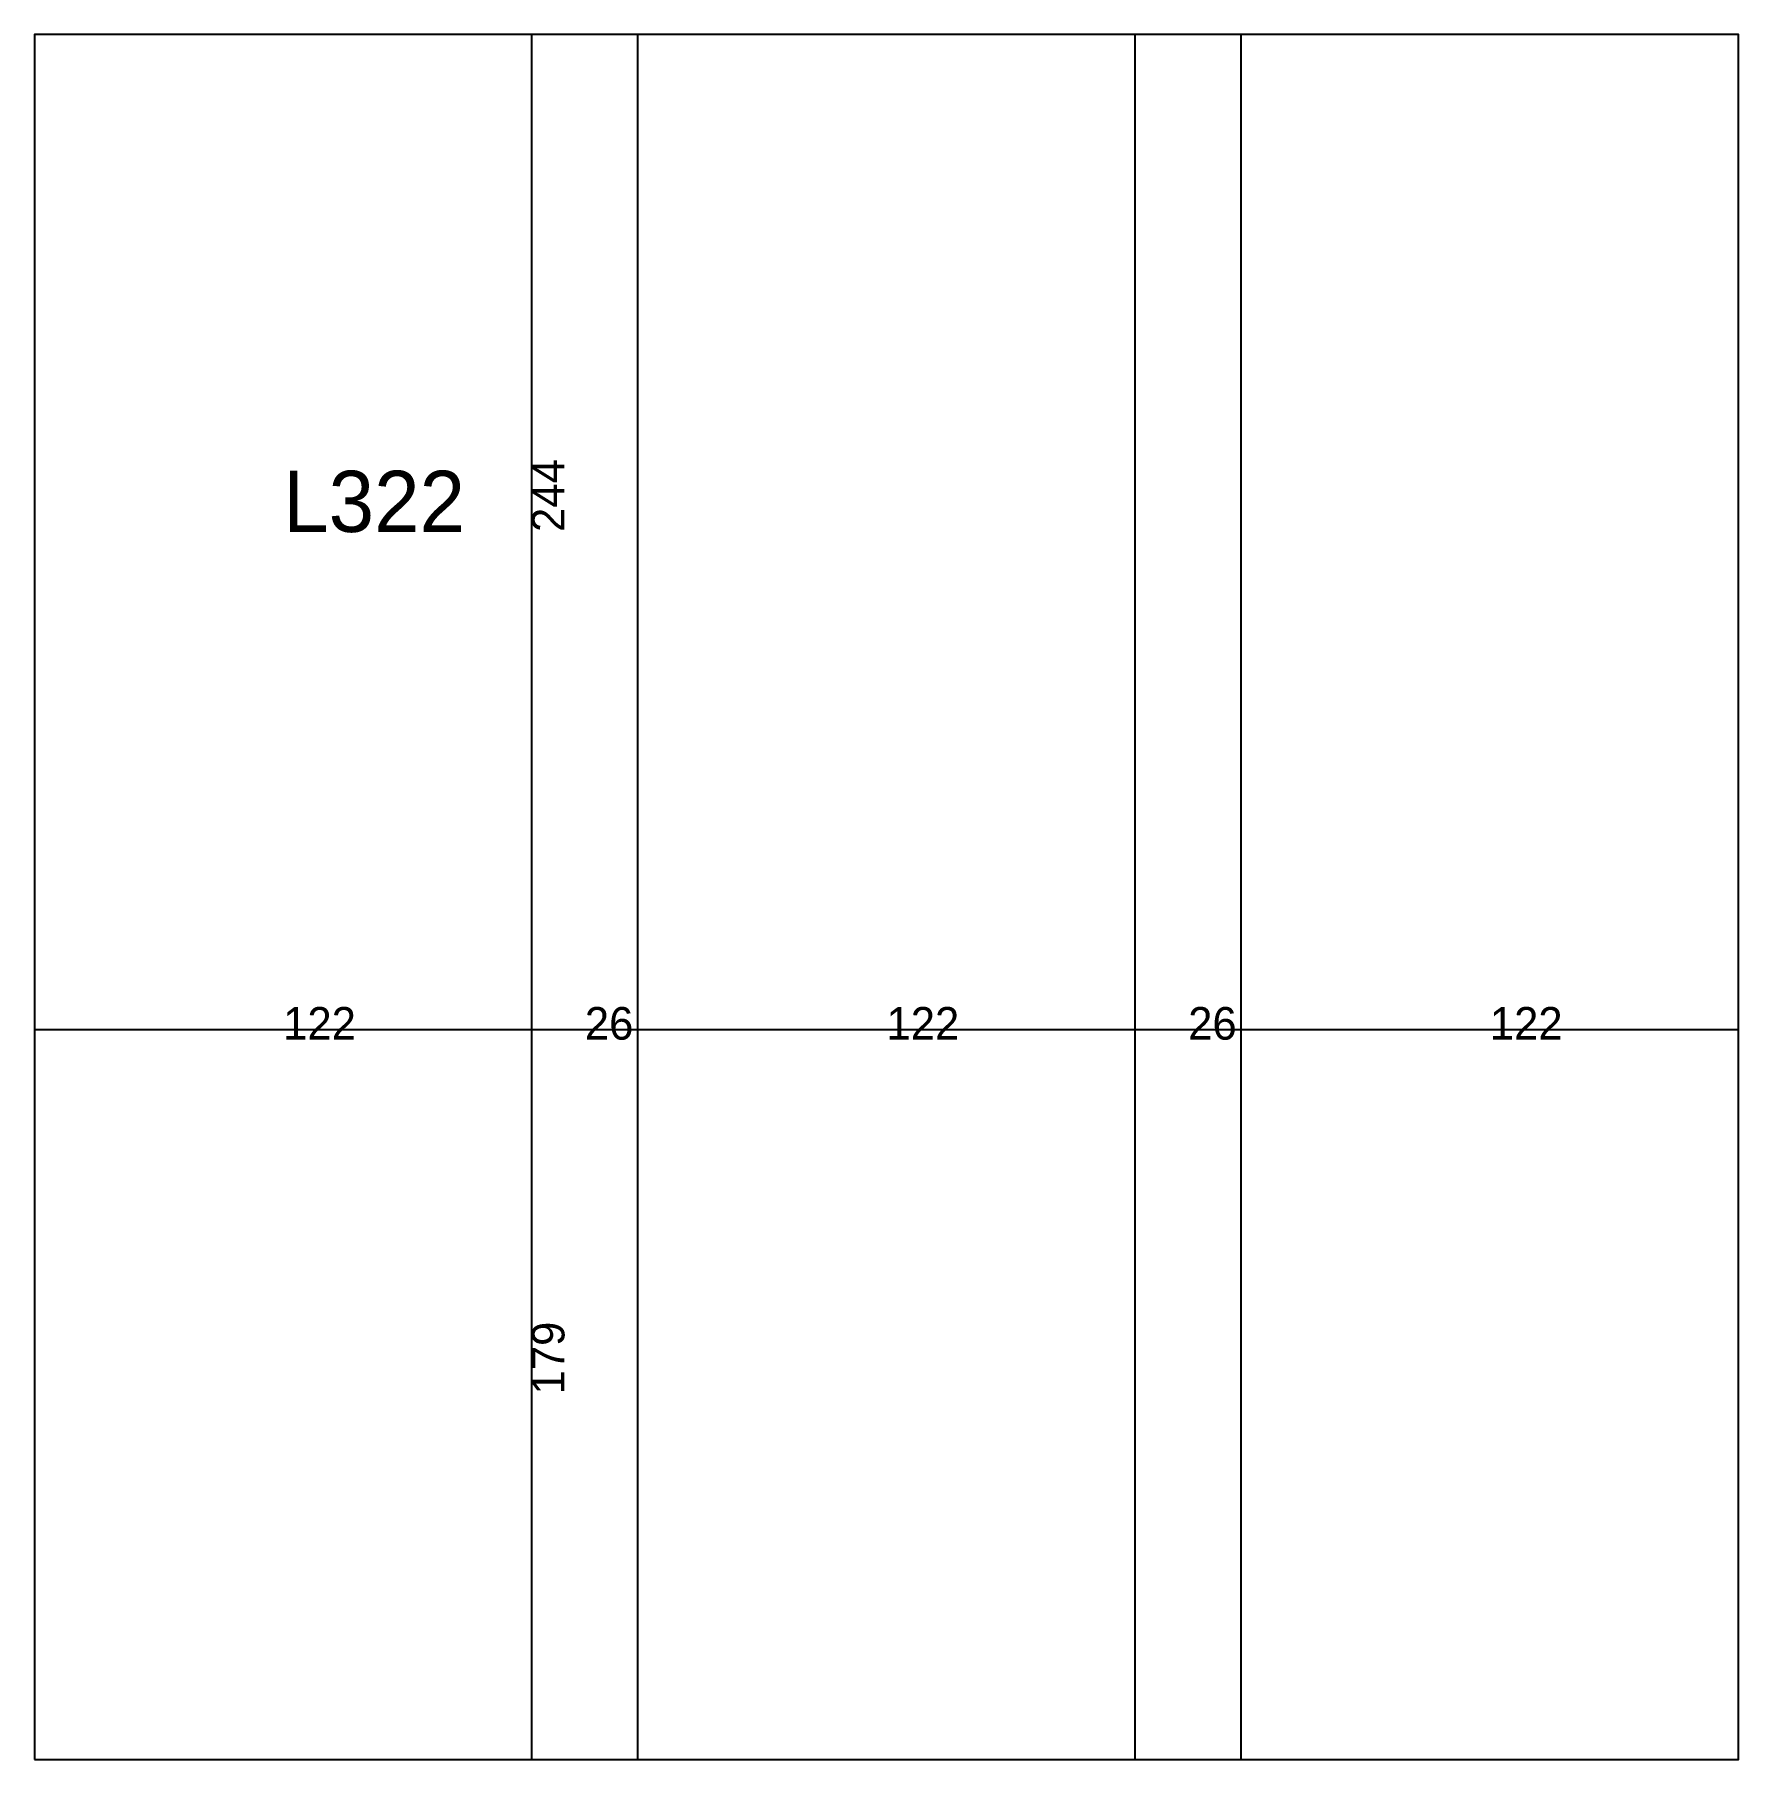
# Model space of a CAD drawing. Extents: x 2496 to 2914, y 2067 to 2490.
import ezdxf

# ---------------------------------------------------------------- set-up
doc = ezdxf.new("R2010")
doc.units = 0
for name, color, linetype in [('3', 3, 'Continuous'), ('4', 4, 'Continuous'), ('Painéis', 200, 'Continuous')]:
    doc.layers.add(name, color=color, linetype=linetype)

msp = doc.modelspace()

# ---------------------------------------------------------------- linework, layer by layer
at = {"layer": '3'}
for p, q in [((2914.3825, 2490), (2496.3825, 2490)), ((2496.3825, 2490), (2496.3825, 2067.038)), ((2618.3825, 2067.038), (2618.3825, 2490)), ((2644.3825, 2067.038), (2644.3825, 2490)), ((2766.3825, 2067.038), (2766.3825, 2490)), ((2792.3825, 2067.038), (2792.3825, 2490)), ((2914.3825, 2067.038), (2914.3825, 2490)), ((2496.3825, 2246.038), (2914.3825, 2246.038)), ((2496.3825, 2067.038), (2914.3825, 2067.038))]:
    msp.add_line(p, q, dxfattribs=at)
at = {"layer": '3', "lineweight": 25}
msp.add_lwpolyline([(2496.3825, 2067.038), (2914.3825, 2067.038), (2914.3825, 2490), (2496.3825, 2490)], close=True, dxfattribs=at)
at = {"layer": 'Painéis', "lineweight": 18}
for p, q in [((2618.3825, 2067.038), (2618.3825, 2490)), ((2644.3825, 2067.038), (2644.3825, 2490)), ((2766.3825, 2067.038), (2766.3825, 2490)), ((2792.3825, 2067.038), (2792.3825, 2490)), ((2496.3825, 2246.038), (2914.3825, 2246.038))]:
    msp.add_line(p, q, dxfattribs=at)

# ---------------------------------------------------------------- texts
at = {"layer": '4'}
msp.add_text('L322', height=15, dxfattribs=at).set_placement((2557.3825, 2368.018))
at = {"layer": 'Painéis'}
for s, p in [('244', (2626.3825, 2368.018)), ('179', (2626.3825, 2156.538))]:
    msp.add_text(s, height=8, rotation=90, dxfattribs=at).set_placement(p)
for s, p in [('122', (2557.3825, 2243.538)), ('26', (2631.3825, 2243.538)), ('122', (2705.3825, 2243.538)), ('26', (2779.3825, 2243.538)), ('122', (2853.3825, 2243.538))]:
    msp.add_text(s, height=8, dxfattribs=at).set_placement(p)

doc.saveas('drawing.dxf')
